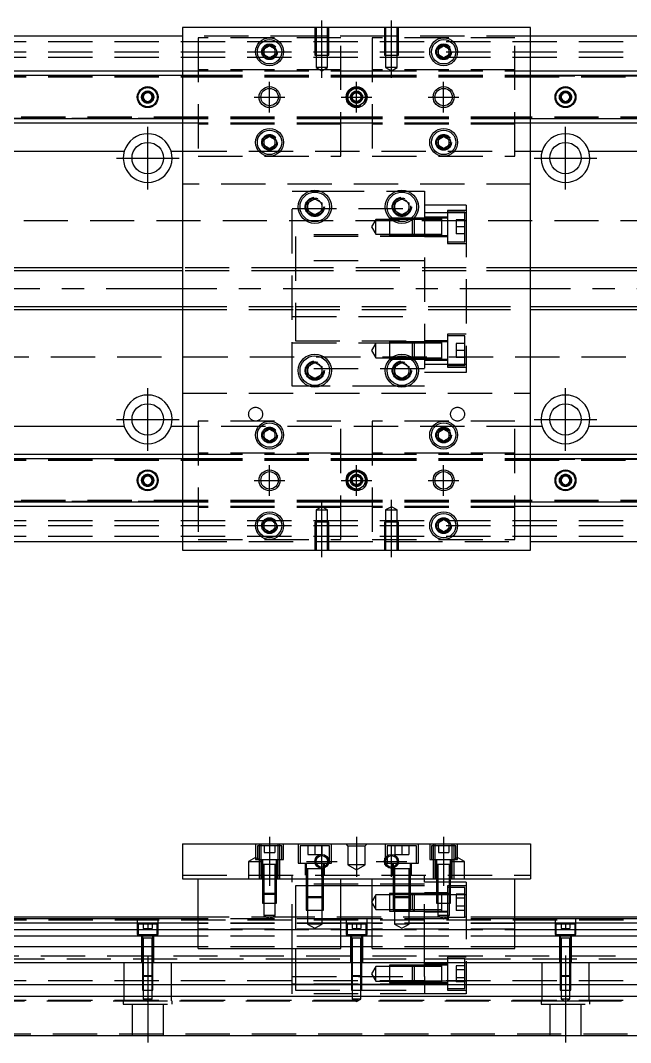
# Model space of a CAD drawing. Header units: millimetres. Extents: x -12 to 689, y -256 to 77.
# Drawn here: x 163.5 to 338.7, y -216.3 to 77 of the extents above; entities that cross this region are included whole.
import ezdxf

# ---------------------------------------------------------------- set-up
doc = ezdxf.new("R2010")
doc.units = ezdxf.units.MM
doc.linetypes.add('CENTER', pattern=[50.8, 31.75, -6.35, 6.35, -6.35])
doc.linetypes.add('DASHED', pattern=[19.05, 12.7, -6.35])
doc.layers.add('CENTER', color=1, linetype='CENTER')

msp = doc.modelspace()

# ---------------------------------------------------------------- linework, layer by layer
at = {"color": 7, "linetype": 'Continuous', "lineweight": -3}
for p, q in [((310, 75), (210, 75)), ((210, 75), (210, -75)), ((310, -75), (310, 75)), ((210, 72.5), (0, 72.5)), ((520, 72.5), (310, 72.5)), ((233.5, 68.87), (235, 69.73)), ((233.5, 67.13), (233.5, 68.87)), ((235, 69.73), (236.5, 68.87)), ((236.5, 68.87), (236.5, 67.13)), ((283.5, 68.87), (285, 69.73)), ((283.5, 67.13), (283.5, 68.87)), ((285, 69.73), (286.5, 68.87)), ((286.5, 68.87), (286.5, 67.13)), ((235, 66.27), (233.5, 67.13)), ((236.5, 67.13), (235, 66.27)), ((285, 66.27), (283.5, 67.13)), ((286.5, 67.13), (285, 66.27)), ((0, 62.5), (210, 62.5)), ((310, 62.5), (520, 62.5)), ((0, 61.25), (210, 61.25)), ((310, 61.25), (520, 61.25)), ((198.75, 55.72), (200, 56.44)), ((200, 56.44), (201.25, 55.72)), ((318.75, 55.72), (320, 56.44)), ((320, 56.44), (321.25, 55.72)), ((198.75, 54.28), (198.75, 55.72)), ((200, 53.56), (198.75, 54.28)), ((201.25, 54.28), (200, 53.56)), ((201.25, 55.72), (201.25, 54.28)), ((318.75, 54.28), (318.75, 55.72)), ((320, 53.56), (318.75, 54.28)), ((321.25, 54.28), (320, 53.56)), ((321.25, 55.72), (321.25, 54.28)), ((210, 48.75), (0, 48.75)), ((210, 47.5), (0, 47.5)), ((520, 48.75), (310, 48.75)), ((520, 47.5), (310, 47.5)), ((233.5, 42.87), (235, 43.73)), ((233.5, 41.13), (233.5, 42.87)), ((235, 40.27), (233.5, 41.13)), ((235, 43.73), (236.5, 42.87)), ((236.5, 41.13), (235, 40.27)), ((236.5, 42.87), (236.5, 41.13)), ((283.5, 42.87), (285, 43.73)), ((283.5, 41.13), (283.5, 42.87)), ((285, 40.27), (283.5, 41.13)), ((285, 43.73), (286.5, 42.87)), ((286.5, 41.13), (285, 40.27)), ((286.5, 42.87), (286.5, 41.13)), ((86.71, 39.5), (193.29, 39.5)), ((206.71, 39.5), (210, 39.5)), ((310, 39.5), (313.29, 39.5)), ((326.71, 39.5), (433.29, 39.5)), ((246, 24.65), (248, 25.81)), ((246, 22.35), (246, 24.65)), ((248, 25.81), (250, 24.65)), ((250, 24.65), (250, 22.35)), ((271, 24.65), (273, 25.81)), ((271, 22.35), (271, 24.65)), ((273, 25.81), (275, 24.65)), ((275, 24.65), (275, 22.35)), ((248, 21.19), (246, 22.35)), ((250, 22.35), (248, 21.19)), ((273, 21.19), (271, 22.35)), ((275, 22.35), (273, 21.19)), ((284.5, 15.25), (284.5, 15.25)), ((210, 6), (60.5, 6)), ((470, 6), (310, 6)), ((60.5, -6), (210, -6)), ((310, -6), (470, -6)), ((284.5, -15.65), (284.5, -15.25)), ((284.5, -20.25), (284.5, -19.85)), ((246, -22.35), (248, -21.19)), ((246, -24.65), (246, -22.35)), ((248, -21.19), (250, -22.35)), ((250, -22.35), (250, -24.65)), ((271, -22.35), (273, -21.19)), ((271, -24.65), (271, -22.35)), ((273, -21.19), (275, -22.35)), ((275, -22.35), (275, -24.65)), ((248, -25.81), (246, -24.65)), ((250, -24.65), (248, -25.81)), ((273, -25.81), (271, -24.65)), ((275, -24.65), (273, -25.81)), ((193.29, -39.5), (86.71, -39.5)), ((210, -39.5), (206.71, -39.5)), ((233.5, -41.13), (235, -40.27)), ((235, -40.27), (236.5, -41.13)), ((283.5, -41.13), (285, -40.27)), ((285, -40.27), (286.5, -41.13)), ((313.29, -39.5), (310, -39.5)), ((433.29, -39.5), (326.71, -39.5)), ((233.5, -42.87), (233.5, -41.13)), ((235, -43.73), (233.5, -42.87)), ((236.5, -42.87), (235, -43.73)), ((236.5, -41.13), (236.5, -42.87)), ((283.5, -42.87), (283.5, -41.13)), ((285, -43.73), (283.5, -42.87)), ((286.5, -42.87), (285, -43.73)), ((286.5, -41.13), (286.5, -42.87)), ((0, -47.5), (210, -47.5)), ((0, -48.75), (210, -48.75)), ((310, -47.5), (520, -47.5)), ((310, -48.75), (520, -48.75)), ((198.75, -54.28), (200, -53.56)), ((198.75, -55.72), (198.75, -54.28)), ((200, -56.44), (198.75, -55.72)), ((200, -53.56), (201.25, -54.28)), ((201.25, -55.72), (200, -56.44)), ((201.25, -54.28), (201.25, -55.72)), ((318.75, -54.28), (320, -53.56)), ((318.75, -55.72), (318.75, -54.28)), ((320, -56.44), (318.75, -55.72)), ((320, -53.56), (321.25, -54.28)), ((321.25, -55.72), (320, -56.44)), ((321.25, -54.28), (321.25, -55.72)), ((210, -61.25), (0, -61.25)), ((520, -61.25), (310, -61.25)), ((210, -62.5), (0, -62.5)), ((520, -62.5), (310, -62.5)), ((233.5, -67.13), (235, -66.27)), ((233.5, -68.87), (233.5, -67.13)), ((235, -66.27), (236.5, -67.13)), ((236.5, -67.13), (236.5, -68.87)), ((283.5, -67.13), (285, -66.27)), ((283.5, -68.87), (283.5, -67.13)), ((285, -66.27), (286.5, -67.13)), ((286.5, -67.13), (286.5, -68.87)), ((235, -69.73), (233.5, -68.87)), ((236.5, -68.87), (235, -69.73)), ((285, -69.73), (283.5, -68.87)), ((286.5, -68.87), (285, -69.73)), ((0, -72.5), (210, -72.5)), ((310, -72.5), (520, -72.5)), ((210, -75), (310, -75)), ((210, -159.35), (210, -169.35)), ((210, -159.35), (310, -159.35)), ((310, -159.35), (310, -169.35)), ((210, -169.35), (310, -169.35)), ((214.5, -189.35), (214.5, -169.35)), ((255.5, -189.35), (255.5, -169.35)), ((264.5, -189.35), (264.5, -169.35)), ((305.5, -189.35), (305.5, -169.35)), ((214.5, -180.85), (0, -180.85)), ((214.5, -180.35), (60.5, -180.35)), ((264.5, -180.85), (255.5, -180.85)), ((470, -180.35), (305.5, -180.35)), ((520, -180.85), (305.5, -180.85)), ((214.5, -182.1), (0, -182.1)), ((0, -183.88), (214.5, -183.88)), ((264.5, -182.1), (255.5, -182.1)), ((255.5, -183.88), (264.5, -183.88)), ((520, -182.1), (305.5, -182.1)), ((305.5, -183.88), (520, -183.88)), ((214.5, -185.77), (0, -185.77)), ((264.5, -185.77), (255.5, -185.77)), ((520, -185.77), (305.5, -185.77)), ((214.5, -188.83), (0, -188.83)), ((214.5, -189.35), (255.5, -189.35)), ((264.5, -188.83), (255.5, -188.83)), ((264.5, -189.35), (305.5, -189.35)), ((520, -188.83), (305.5, -188.83)), ((0, -193.35), (520, -193.35)), ((0, -199.65), (520, -199.65)), ((0, -203.05), (520, -203.05)), ((0, -214.35), (520, -214.35))]:
    msp.add_line(p, q, dxfattribs=at)
at = {"color": 3, "linetype": 'DASHED', "lineweight": -3}
for p, q in [((248, 75), (248, 67)), ((248.35, 75), (248.35, 67)), ((251.65, 67), (251.65, 75)), ((252, 67), (252, 75)), ((268, 75), (268, 67)), ((268.35, 75), (268.35, 67)), ((271.65, 67), (271.65, 75)), ((272, 67), (272, 75)), ((0, 71), (520, 71)), ((248, 72.5), (210, 72.5)), ((255.5, 72), (214.5, 72)), ((214.5, 72), (214.5, 38)), ((252, 72.5), (248, 72.5)), ((268, 72.5), (252, 72.5)), ((255.5, 38), (255.5, 72)), ((305.5, 72), (264.5, 72)), ((264.5, 72), (264.5, 38)), ((272, 72.5), (268, 72.5)), ((310, 72.5), (272, 72.5)), ((305.5, 38), (305.5, 72)), ((0, 68), (520, 68)), ((233, 68), (233.02, 68.3)), ((286.97, 68.33), (287, 68)), ((0, 66.5), (520, 66.5)), ((248, 67), (252, 67)), ((248.35, 67), (248.35, 63.5)), ((251.65, 63.5), (251.65, 67)), ((268, 67), (272, 67)), ((268.35, 67), (268.35, 63.5)), ((271.65, 63.5), (271.65, 67)), ((210, 62.5), (214.5, 62.5)), ((255.5, 62.8), (214.5, 62.8)), ((214.5, 62.5), (255.5, 62.5)), ((251.65, 63.5), (248.35, 63.5)), ((248.35, 63.5), (250, 62.55)), ((250, 62.55), (251.65, 63.5)), ((255.5, 62.5), (264.5, 62.5)), ((305.5, 62.8), (264.5, 62.8)), ((264.5, 62.5), (305.5, 62.5)), ((271.65, 63.5), (268.35, 63.5)), ((268.35, 63.5), (270, 62.55)), ((270, 62.55), (271.65, 63.5)), ((305.5, 62.5), (310, 62.5)), ((0, 61.11), (210, 61.11)), ((0, 61.1), (214.5, 61.1)), ((0, 60.8), (214.5, 60.8)), ((210, 61.25), (214.5, 61.25)), ((210, 61.11), (214.5, 61.11)), ((214.5, 61.25), (255.5, 61.25)), ((214.5, 61.11), (255.5, 61.11)), ((214.5, 61.1), (255.5, 61.1)), ((214.5, 60.8), (255.5, 60.8)), ((255.5, 61.25), (264.5, 61.25)), ((255.5, 61.11), (264.5, 61.11)), ((255.5, 61.1), (264.5, 61.1)), ((255.5, 60.8), (264.5, 60.8)), ((264.5, 61.25), (305.5, 61.25)), ((264.5, 61.11), (305.5, 61.11)), ((264.5, 61.1), (305.5, 61.1)), ((264.5, 60.8), (305.5, 60.8)), ((305.5, 61.25), (310, 61.25)), ((305.5, 61.11), (310, 61.11)), ((305.5, 61.1), (520, 61.1)), ((305.5, 60.8), (520, 60.8)), ((310, 61.11), (520, 61.11)), ((258.75, 55.72), (260, 56.44)), ((260, 56.44), (261.25, 55.72)), ((198.5, 55), (198.52, 55.25)), ((258.75, 54.28), (258.75, 55.72)), ((260, 53.56), (258.75, 54.28)), ((261.25, 54.28), (260, 53.56)), ((261.25, 55.72), (261.25, 54.28)), ((261.48, 55.26), (261.5, 55)), ((321.48, 55.26), (321.5, 55)), ((214.5, 49.2), (0, 49.2)), ((214.5, 48.9), (0, 48.9)), ((210, 48.89), (0, 48.89)), ((214.5, 48.89), (210, 48.89)), ((214.5, 48.75), (210, 48.75)), ((214.5, 47.5), (210, 47.5)), ((255.5, 49.2), (214.5, 49.2)), ((255.5, 48.9), (214.5, 48.9)), ((255.5, 48.89), (214.5, 48.89)), ((255.5, 48.75), (214.5, 48.75)), ((255.5, 47.5), (214.5, 47.5)), ((255.5, 47.2), (214.5, 47.2)), ((264.5, 49.2), (255.5, 49.2)), ((264.5, 48.9), (255.5, 48.9)), ((264.5, 48.89), (255.5, 48.89)), ((264.5, 48.75), (255.5, 48.75)), ((264.5, 47.5), (255.5, 47.5)), ((305.5, 49.2), (264.5, 49.2)), ((305.5, 48.9), (264.5, 48.9)), ((305.5, 48.89), (264.5, 48.89)), ((305.5, 48.75), (264.5, 48.75)), ((305.5, 47.5), (264.5, 47.5)), ((305.5, 47.2), (264.5, 47.2)), ((520, 49.2), (305.5, 49.2)), ((520, 48.9), (305.5, 48.9)), ((310, 48.89), (305.5, 48.89)), ((310, 48.75), (305.5, 48.75)), ((310, 47.5), (305.5, 47.5)), ((520, 48.89), (310, 48.89)), ((236.97, 42.33), (237, 42)), ((283, 42), (283.03, 42.35)), ((210, 39.5), (310, 39.5)), ((214.5, 38), (255.5, 38)), ((264.5, 38), (305.5, 38)), ((310, 30), (210, 30)), ((241.5, -28), (241.5, 28)), ((241.5, 28), (246.48, 28)), ((246.48, 28), (249.52, 28)), ((249.52, 28), (271.48, 28)), ((271.48, 28), (274.52, 28)), ((274.52, 28), (279.5, 28)), ((279.5, 28), (279.5, -28)), ((245.5, 23.5), (245.52, 23.8)), ((275.48, 23.79), (275.5, 23.5)), ((291.5, 24), (279.5, 24)), ((291.5, 24), (291.5, 21.75)), ((241.5, 23), (279.5, 23)), ((291.5, 21.75), (279.5, 21.75)), ((286.1, 22.5), (286.1, 13)), ((291.5, 22.5), (286.1, 22.5)), ((291.1, 22), (286.1, 22)), ((291.1, 13.5), (291.1, 22)), ((291.5, 21.75), (291.5, -21.75)), ((520, 19.5), (76.97, 19.5)), ((265.5, 19.85), (264.29, 17.75)), ((264.29, 17.75), (265.5, 15.65)), ((265.5, 15.65), (265.5, 19.85)), ((269.5, 19.85), (265.5, 19.85)), ((269.5, 20.25), (269.5, 15.25)), ((269.53, 20.25), (269.5, 20.25)), ((276.1, 19.85), (269.5, 19.85)), ((270.26, 20.25), (269.53, 20.25)), ((275.74, 20.25), (270.26, 20.25)), ((276.47, 20.25), (275.74, 20.25)), ((276.5, 20.25), (276.1, 19.85)), ((276.1, 15.65), (276.1, 19.85)), ((279.5, 19.85), (276.1, 19.85)), ((276.5, 20.25), (276.47, 20.25)), ((276.5, 20.25), (276.5, 15.25)), ((279.5, 20.25), (276.5, 20.25)), ((279.5, 20.25), (276.5, 20.25)), ((286.1, 20.5), (279.5, 20.5)), ((284.5, 20.25), (279.5, 20.25)), ((284.5, 19.85), (279.5, 19.85)), ((284.5, 20.25), (284.49, 20.25)), ((284.5, 20), (284.5, 20.25)), ((286.1, 20.25), (284.5, 20.25)), ((284.5, 20.25), (284.5, 20.25)), ((284.5, 15.51), (284.5, 20)), ((288.6, 19.75), (288.6, 17.75)), ((291.1, 19.75), (288.6, 19.75)), ((291.1, 17.75), (288.6, 17.75)), ((288.6, 17.75), (288.6, 15.75)), ((279.5, 15.5), (241.5, 15.5)), ((242.5, 15), (242.5, -15)), ((279.5, 15), (242.5, 15)), ((265.5, 15.65), (269.5, 15.65)), ((269.5, 15.65), (276.1, 15.65)), ((269.5, 15.25), (276.5, 15.25)), ((276.1, 15.65), (279.5, 15.65)), ((276.1, 15.65), (276.5, 15.25)), ((276.5, 15.25), (279.5, 15.25)), ((276.5, 15.25), (279.5, 15.25)), ((279.5, 15.65), (284.5, 15.65)), ((279.5, 15.25), (284.5, 15.25)), ((279.5, 15), (286.1, 15)), ((284.49, 15.25), (284.5, 15.25)), ((284.5, 15.25), (284.5, 15.51)), ((284.5, 15.25), (286.1, 15.25)), ((284.5, 15.25), (284.5, 15.25)), ((291.1, 15.75), (288.6, 15.75)), ((286.1, 13.5), (291.1, 13.5)), ((286.1, 13), (291.5, 13)), ((242.5, 6), (210, 6)), ((279.5, 8), (241.5, 8)), ((291.5, 6), (242.5, 6)), ((310, 6), (291.5, 6)), ((242.5, 5.12), (210, 5.12)), ((291.5, 5.12), (242.5, 5.12)), ((310, 5.12), (291.5, 5.12)), ((210, -5.12), (242.5, -5.12)), ((242.5, -5.12), (291.5, -5.12)), ((291.5, -5.12), (310, -5.12)), ((210, -6), (242.5, -6)), ((241.5, -8), (279.5, -8)), ((242.5, -6), (291.5, -6)), ((291.5, -6), (310, -6)), ((286.1, -13), (286.1, -22.5)), ((291.5, -13), (286.1, -13)), ((291.1, -13.5), (286.1, -13.5)), ((291.1, -22), (291.1, -13.5)), ((241.5, -15.5), (279.5, -15.5)), ((242.5, -15), (279.5, -15)), ((265.5, -15.65), (264.29, -17.75)), ((265.5, -19.85), (265.5, -15.65)), ((269.5, -15.65), (265.5, -15.65)), ((269.5, -15.25), (269.5, -20.25)), ((276.5, -15.25), (269.5, -15.25)), ((276.1, -15.65), (269.5, -15.65)), ((276.5, -15.25), (276.1, -15.65)), ((276.1, -19.85), (276.1, -15.65)), ((279.5, -15.65), (276.1, -15.65)), ((276.5, -15.25), (276.5, -20.25)), ((279.5, -15.25), (276.5, -15.25)), ((279.5, -15.25), (276.5, -15.25)), ((286.1, -15), (279.5, -15)), ((284.5, -15.25), (279.5, -15.25)), ((284.5, -15.65), (279.5, -15.65)), ((284.5, -15.25), (284.49, -15.25)), ((284.5, -15.51), (284.5, -15.25)), ((284.5, -15.25), (284.5, -15.25)), ((286.1, -15.25), (284.5, -15.25)), ((284.5, -20), (284.5, -15.51)), ((288.6, -15.75), (288.6, -17.75)), ((291.1, -15.75), (288.6, -15.75)), ((76.97, -19.5), (520, -19.5)), ((264.29, -17.75), (265.5, -19.85)), ((265.5, -19.85), (269.5, -19.85)), ((269.5, -19.85), (276.1, -19.85)), ((269.5, -20.25), (269.53, -20.25)), ((269.53, -20.25), (270.26, -20.25)), ((270.26, -20.25), (275.74, -20.25)), ((275.74, -20.25), (276.47, -20.25)), ((276.1, -19.85), (279.5, -19.85)), ((276.1, -19.85), (276.5, -20.25)), ((276.47, -20.25), (276.5, -20.25)), ((276.5, -20.25), (279.5, -20.25)), ((276.5, -20.25), (279.5, -20.25)), ((279.5, -19.85), (284.5, -19.85)), ((279.5, -20.25), (284.5, -20.25)), ((279.5, -20.5), (286.1, -20.5)), ((284.49, -20.25), (284.5, -20.25)), ((284.5, -20.25), (284.5, -20)), ((284.5, -20.25), (284.5, -20.25)), ((284.5, -20.25), (286.1, -20.25)), ((288.6, -17.75), (288.6, -19.75)), ((291.1, -17.75), (288.6, -17.75)), ((291.1, -19.75), (288.6, -19.75)), ((279.5, -23), (241.5, -23)), ((245.5, -23.5), (245.52, -23.2)), ((275.48, -23.21), (275.5, -23.5)), ((291.5, -21.75), (279.5, -21.75)), ((286.1, -22), (291.1, -22)), ((286.1, -22.5), (291.5, -22.5)), ((291.5, -21.75), (291.5, -24)), ((291.5, -24), (279.5, -24)), ((246.48, -28), (241.5, -28)), ((249.52, -28), (246.48, -28)), ((271.48, -28), (249.52, -28)), ((274.52, -28), (271.48, -28)), ((279.5, -28), (274.52, -28)), ((210, -30), (310, -30)), ((214.5, -38), (214.5, -72)), ((255.5, -38), (214.5, -38)), ((255.5, -72), (255.5, -38)), ((305.5, -38), (264.5, -38)), ((264.5, -38), (264.5, -72)), ((305.5, -72), (305.5, -38)), ((310, -39.5), (210, -39.5)), ((236.97, -41.67), (237, -42)), ((286.97, -41.67), (287, -42)), ((0, -48.89), (210, -48.89)), ((0, -48.9), (214.5, -48.9)), ((0, -49.2), (214.5, -49.2)), ((210, -47.5), (214.5, -47.5)), ((210, -48.75), (214.5, -48.75)), ((210, -48.89), (214.5, -48.89)), ((255.5, -47.2), (214.5, -47.2)), ((214.5, -47.5), (255.5, -47.5)), ((214.5, -48.75), (255.5, -48.75)), ((214.5, -48.89), (255.5, -48.89)), ((214.5, -48.9), (255.5, -48.9)), ((214.5, -49.2), (255.5, -49.2)), ((255.5, -47.5), (264.5, -47.5)), ((255.5, -48.75), (264.5, -48.75)), ((255.5, -48.89), (264.5, -48.89)), ((255.5, -48.9), (264.5, -48.9)), ((255.5, -49.2), (264.5, -49.2)), ((305.5, -47.2), (264.5, -47.2)), ((264.5, -47.5), (305.5, -47.5)), ((264.5, -48.75), (305.5, -48.75)), ((264.5, -48.89), (305.5, -48.89)), ((264.5, -48.9), (305.5, -48.9)), ((264.5, -49.2), (305.5, -49.2)), ((305.5, -47.5), (310, -47.5)), ((305.5, -48.75), (310, -48.75)), ((305.5, -48.89), (310, -48.89)), ((305.5, -48.9), (520, -48.9)), ((305.5, -49.2), (520, -49.2)), ((310, -48.89), (520, -48.89)), ((198.5, -55), (198.52, -54.75)), ((258.5, -55), (258.52, -54.75)), ((258.75, -54.28), (260, -53.56)), ((258.75, -55.72), (258.75, -54.28)), ((260, -56.44), (258.75, -55.72)), ((260, -53.56), (261.25, -54.28)), ((261.25, -55.72), (260, -56.44)), ((261.25, -54.28), (261.25, -55.72)), ((321.48, -54.74), (321.5, -55)), ((214.5, -60.8), (0, -60.8)), ((214.5, -61.1), (0, -61.1)), ((210, -61.11), (0, -61.11)), ((214.5, -61.11), (210, -61.11)), ((214.5, -61.25), (210, -61.25)), ((255.5, -60.8), (214.5, -60.8)), ((255.5, -61.1), (214.5, -61.1)), ((255.5, -61.11), (214.5, -61.11)), ((255.5, -61.25), (214.5, -61.25)), ((264.5, -60.8), (255.5, -60.8)), ((264.5, -61.1), (255.5, -61.1)), ((264.5, -61.11), (255.5, -61.11)), ((264.5, -61.25), (255.5, -61.25)), ((305.5, -60.8), (264.5, -60.8)), ((305.5, -61.1), (264.5, -61.1)), ((305.5, -61.11), (264.5, -61.11)), ((305.5, -61.25), (264.5, -61.25)), ((520, -60.8), (305.5, -60.8)), ((520, -61.1), (305.5, -61.1)), ((310, -61.11), (305.5, -61.11)), ((310, -61.25), (305.5, -61.25)), ((520, -61.11), (310, -61.11)), ((214.5, -62.5), (210, -62.5)), ((255.5, -62.5), (214.5, -62.5)), ((255.5, -62.8), (214.5, -62.8)), ((250, -62.55), (248.35, -63.5)), ((248.35, -63.5), (250, -63.5)), ((248.35, -63.5), (248.35, -67)), ((251.65, -63.5), (250, -62.55)), ((250, -63.5), (251.65, -63.5)), ((251.65, -67), (251.65, -63.5)), ((264.5, -62.5), (255.5, -62.5)), ((305.5, -62.5), (264.5, -62.5)), ((305.5, -62.8), (264.5, -62.8)), ((270, -62.55), (268.35, -63.5)), ((268.35, -63.5), (270, -63.5)), ((268.35, -63.5), (268.35, -67)), ((271.65, -63.5), (270, -62.55)), ((270, -63.5), (271.65, -63.5)), ((271.65, -67), (271.65, -63.5)), ((310, -62.5), (305.5, -62.5)), ((0, -66.5), (520, -66.5)), ((252, -67), (248, -67)), ((248, -67), (248, -75)), ((248.35, -67), (248.35, -75)), ((251.65, -75), (251.65, -67)), ((252, -75), (252, -67)), ((272, -67), (268, -67)), ((268, -67), (268, -75)), ((268.35, -67), (268.35, -75)), ((271.65, -75), (271.65, -67)), ((272, -75), (272, -67)), ((0, -68), (520, -68)), ((236.97, -67.67), (237, -68)), ((283, -68), (283.02, -67.7)), ((0, -71), (520, -71)), ((210, -72.5), (248, -72.5)), ((214.5, -72), (255.5, -72)), ((248, -72.5), (252, -72.5)), ((252, -72.5), (268, -72.5)), ((264.5, -72), (305.5, -72)), ((268, -72.5), (272, -72.5)), ((272, -72.5), (310, -72.5)), ((231, -159.35), (231, -163.85)), ((238.5, -159.85), (231.5, -159.85)), ((231.5, -159.85), (231.5, -163.85)), ((232, -159.35), (232, -159.85)), ((232, -159.85), (232, -163.85)), ((232.5, -159.35), (232.5, -169.35)), ((233.5, -159.85), (233.5, -161.85)), ((235, -159.85), (235, -161.85)), ((236.5, -159.85), (236.5, -161.85)), ((237.5, -169.35), (237.5, -159.35)), ((238, -159.85), (238, -159.35)), ((238, -163.85), (238, -159.85)), ((238.5, -163.85), (238.5, -159.85)), ((239, -163.85), (239, -159.35)), ((243.25, -159.35), (243.25, -164.85)), ((252.25, -159.85), (243.75, -159.85)), ((243.75, -159.85), (243.75, -164.85)), ((246, -159.85), (246, -162.35)), ((248, -159.85), (248, -162.35)), ((250, -159.85), (250, -162.35)), ((252.25, -164.85), (252.25, -159.85)), ((252.75, -164.85), (252.75, -159.35)), ((257.5, -159.85), (257, -159.35)), ((257.5, -159.85), (257.5, -165.35)), ((257.5, -159.85), (262.5, -159.85)), ((262.5, -159.85), (263, -159.35)), ((262.5, -165.35), (262.5, -159.85)), ((268.25, -159.35), (268.25, -164.85)), ((277.25, -159.85), (268.75, -159.85)), ((268.75, -159.85), (268.75, -162.79)), ((271, -159.85), (271, -162.35)), ((273, -159.85), (273, -162.35)), ((275, -159.85), (275, -162.35)), ((277.25, -164.85), (277.25, -159.85)), ((277.75, -164.85), (277.75, -159.35)), ((281, -159.35), (281, -163.85)), ((288.5, -159.85), (281.5, -159.85)), ((281.5, -159.85), (281.5, -163.85)), ((282, -159.35), (282, -159.85)), ((282, -159.85), (282, -163.85)), ((282.5, -159.35), (282.5, -169.35)), ((283.5, -159.85), (283.5, -161.85)), ((285, -159.85), (285, -161.85)), ((286.5, -159.85), (286.5, -161.85)), ((287.5, -169.35), (287.5, -159.35)), ((288, -159.85), (288, -159.35)), ((288, -163.85), (288, -159.85)), ((288.5, -163.85), (288.5, -159.85)), ((289, -163.85), (289, -159.35)), ((231, -163.2), (229, -164.35)), ((233, -164.35), (231, -163.2)), ((231, -163.85), (239, -163.85)), ((232, -163.85), (232, -169.35)), ((232.75, -163.85), (232.75, -169.35)), ((233, -163.85), (233, -165.25)), ((233.5, -161.85), (235, -161.85)), ((235, -161.85), (236.5, -161.85)), ((237, -165.25), (237, -163.85)), ((237.25, -169.35), (237.25, -163.85)), ((238, -169.35), (238, -163.85)), ((246, -162.35), (248, -162.35)), ((248, -162.35), (250, -162.35)), ((268.75, -162.79), (268.75, -163.27)), ((268.75, -163.27), (268.75, -164.85)), ((271, -162.35), (273, -162.35)), ((273, -162.35), (275, -162.35)), ((281, -163.85), (289, -163.85)), ((282, -163.85), (282, -169.35)), ((282.75, -163.85), (282.75, -169.35)), ((283, -163.85), (283, -165.25)), ((283.5, -161.85), (285, -161.85)), ((285, -161.85), (286.5, -161.85)), ((289, -163.2), (287, -164.35)), ((287, -165.25), (287, -163.85)), ((287.25, -169.35), (287.25, -163.85)), ((288, -169.35), (288, -163.85)), ((291, -164.35), (289, -163.2)), ((229, -164.35), (233, -164.35)), ((229, -164.35), (229, -169.35)), ((233, -165.24), (233, -165.25)), ((233.22, -165.25), (233, -165.25)), ((233, -165.25), (233, -169.35)), ((233, -165.25), (233, -165.25)), ((236.78, -165.25), (233.22, -165.25)), ((233.35, -165.25), (233.35, -169.35)), ((236.65, -169.35), (236.65, -165.25)), ((237, -165.25), (236.78, -165.25)), ((237, -165.25), (237, -165.24)), ((237, -169.35), (237, -165.25)), ((237, -165.25), (237, -165.25)), ((243.25, -164.85), (252.75, -164.85)), ((245.25, -164.85), (245.25, -168.35)), ((245.5, -164.85), (245.5, -166.45)), ((245.5, -166.44), (245.5, -166.45)), ((245.5, -166.45), (245.76, -166.45)), ((245.76, -166.45), (245.5, -166.45)), ((245.5, -166.45), (245.5, -166.45)), ((245.5, -166.45), (245.5, -168.35)), ((250.01, -166.45), (245.76, -166.45)), ((245.9, -166.45), (245.9, -168.35)), ((250.24, -166.45), (250.01, -166.45)), ((250.1, -168.35), (250.1, -166.45)), ((250.24, -166.45), (250.5, -166.45)), ((250.5, -166.45), (250.24, -166.45)), ((250.5, -165.92), (250.5, -164.85)), ((250.5, -166.29), (250.5, -165.92)), ((250.5, -166.45), (250.5, -166.29)), ((250.5, -166.45), (250.5, -166.44)), ((250.5, -166.45), (250.5, -166.45)), ((250.5, -168.35), (250.5, -166.45)), ((250.75, -168.35), (250.75, -164.85)), ((262.5, -165.35), (257.5, -165.35)), ((257.5, -165.35), (260, -166.79)), ((260, -166.79), (262.5, -165.35)), ((268.25, -164.85), (277.75, -164.85)), ((270.25, -164.85), (270.25, -168.35)), ((270.5, -164.85), (270.5, -165.92)), ((270.5, -165.92), (270.5, -166.29)), ((270.5, -166.29), (270.5, -166.45)), ((270.5, -166.44), (270.5, -166.45)), ((270.76, -166.45), (270.5, -166.45)), ((270.5, -166.45), (270.5, -166.45)), ((270.5, -166.45), (270.5, -168.35)), ((275.24, -166.45), (270.76, -166.45)), ((270.9, -166.45), (270.9, -168.35)), ((275.1, -168.35), (275.1, -166.45)), ((275.5, -166.45), (275.24, -166.45)), ((275.5, -166.45), (275.5, -164.85)), ((275.5, -166.45), (275.5, -166.44)), ((275.5, -166.45), (275.5, -166.45)), ((275.5, -168.35), (275.5, -166.45)), ((275.75, -168.35), (275.75, -164.85)), ((283, -165.24), (283, -165.25)), ((283, -165.25), (283.22, -165.25)), ((287, -165.25), (283, -165.25)), ((283, -165.25), (283, -165.25)), ((283, -165.25), (283, -169.35)), ((283.35, -165.25), (283.35, -169.35)), ((286.65, -169.35), (286.65, -165.25)), ((287, -164.35), (291, -164.35)), ((287, -169.35), (287, -165.25)), ((291, -169.35), (291, -164.35)), ((210, -168.35), (310, -168.35)), ((233, -169.35), (233, -173.5)), ((233, -169.35), (233, -173.5)), ((233.35, -169.35), (233.35, -173.85)), ((236.65, -173.85), (236.65, -169.35)), ((237, -173.5), (237, -169.35)), ((237, -173.5), (237, -169.35)), ((241.5, -169.35), (241.5, -168.35)), ((241.5, -189.35), (241.5, -169.35)), ((245.5, -168.35), (245.5, -169.35)), ((245.5, -168.35), (245.5, -169.35)), ((245.5, -169.35), (245.5, -174.45)), ((245.5, -169.35), (245.5, -174.45)), ((245.9, -168.35), (245.9, -169.35)), ((245.9, -169.35), (245.9, -174.85)), ((250.1, -169.35), (250.1, -168.35)), ((250.1, -174.85), (250.1, -169.35)), ((250.5, -169.35), (250.5, -168.35)), ((250.5, -169.35), (250.5, -168.35)), ((250.5, -174.45), (250.5, -169.35)), ((250.5, -174.45), (250.5, -169.35)), ((270.5, -168.35), (270.5, -169.35)), ((270.5, -168.35), (270.5, -169.35)), ((270.5, -169.35), (270.5, -174.45)), ((270.5, -169.35), (270.5, -174.45)), ((270.9, -168.35), (270.9, -169.35)), ((270.9, -169.35), (270.9, -174.85)), ((275.1, -169.35), (275.1, -168.35)), ((275.1, -174.85), (275.1, -169.35)), ((275.5, -169.35), (275.5, -168.35)), ((275.5, -169.35), (275.5, -168.35)), ((275.5, -174.45), (275.5, -169.35)), ((275.5, -174.45), (275.5, -169.35)), ((279.5, -169.35), (279.5, -168.35)), ((279.5, -189.35), (279.5, -169.35)), ((283, -169.35), (283, -173.5)), ((283, -169.35), (283, -173.5)), ((283.35, -169.35), (283.35, -173.85)), ((286.65, -173.85), (286.65, -169.35)), ((287, -173.5), (287, -169.35)), ((287, -173.5), (287, -169.35)), ((279.5, -170.85), (241.5, -170.85)), ((242.5, -171.35), (242.5, -189.35)), ((245.5, -171.35), (242.5, -171.35)), ((245.9, -171.35), (245.5, -171.35)), ((250.1, -171.35), (245.9, -171.35)), ((250.5, -171.35), (250.1, -171.35)), ((255.5, -171.35), (250.5, -171.35)), ((264.5, -171.35), (255.5, -171.35)), ((270.5, -171.35), (264.5, -171.35)), ((270.9, -171.35), (270.5, -171.35)), ((275.1, -171.35), (270.9, -171.35)), ((275.5, -171.35), (275.1, -171.35)), ((279.5, -171.35), (275.5, -171.35)), ((283, -170.35), (279.5, -170.35)), ((283.35, -170.35), (283, -170.35)), ((286.65, -170.35), (283.35, -170.35)), ((286.1, -171.35), (286.1, -180.85)), ((291.5, -171.35), (286.1, -171.35)), ((286.65, -171.85), (286.1, -171.85)), ((287, -170.35), (286.65, -170.35)), ((287, -171.85), (286.65, -171.85)), ((291.5, -170.35), (287, -170.35)), ((291.1, -171.85), (287, -171.85)), ((291.1, -180.35), (291.1, -171.85)), ((291.5, -170.35), (291.5, -173.98)), ((233, -173.5), (237, -173.5)), ((233, -173.5), (233, -176.35)), ((233, -173.5), (233.35, -173.85)), ((236.65, -173.85), (233.35, -173.85)), ((233.35, -173.85), (233.35, -176.35)), ((236.65, -173.85), (237, -173.5)), ((236.65, -176.35), (236.65, -173.85)), ((237, -176.35), (237, -173.5)), ((245.5, -174.45), (250.5, -174.45)), ((245.5, -174.45), (245.5, -178.35)), ((245.5, -174.45), (245.9, -174.85)), ((250.1, -174.85), (245.9, -174.85)), ((245.9, -174.85), (245.9, -178.35)), ((250.1, -174.85), (250.5, -174.45)), ((250.1, -178.35), (250.1, -174.85)), ((250.5, -178.35), (250.5, -174.45)), ((265.5, -174), (264.29, -176.1)), ((265.5, -178.2), (265.5, -174)), ((269.5, -174), (265.5, -174)), ((269.5, -173.6), (269.5, -178.6)), ((270.5, -173.6), (269.5, -173.6)), ((276.1, -174), (269.5, -174)), ((270.9, -173.6), (270.5, -173.6)), ((270.5, -174.45), (275.5, -174.45)), ((270.5, -174.45), (270.5, -178.35)), ((270.5, -174.45), (270.9, -174.85)), ((275.1, -173.6), (270.9, -173.6)), ((275.1, -174.85), (270.9, -174.85)), ((270.9, -174.85), (270.9, -178.35)), ((275.5, -173.6), (275.1, -173.6)), ((275.1, -174.85), (275.5, -174.45)), ((275.1, -178.35), (275.1, -174.85)), ((276.5, -173.6), (275.5, -173.6)), ((275.5, -178.35), (275.5, -174.45)), ((276.5, -173.6), (276.1, -174)), ((276.1, -178.2), (276.1, -174)), ((279.5, -174), (276.1, -174)), ((276.5, -173.6), (276.5, -178.6)), ((279.5, -173.6), (276.5, -173.6)), ((279.5, -173.6), (276.5, -173.6)), ((286.1, -173.35), (279.5, -173.35)), ((283, -173.6), (279.5, -173.6)), ((283, -173.98), (279.5, -173.98)), ((283, -174), (279.5, -174)), ((283, -173.5), (287, -173.5)), ((283, -173.5), (283, -176.35)), ((283, -173.5), (283.35, -173.85)), ((283.1, -173.6), (283, -173.6)), ((287, -173.98), (283, -173.98)), ((284.5, -174), (283, -174)), ((283.35, -173.6), (283.1, -173.6)), ((284.5, -173.6), (283.35, -173.6)), ((286.65, -173.85), (283.35, -173.85)), ((283.35, -173.85), (283.35, -176.35)), ((286.1, -173.6), (284.49, -173.6)), ((284.5, -173.6), (284.5, -173.86)), ((284.5, -173.85), (284.5, -173.6)), ((284.5, -173.6), (284.5, -173.86)), ((284.5, -173.85), (284.5, -173.6)), ((284.5, -175.95), (284.5, -173.85)), ((284.5, -178.34), (284.5, -175.95)), ((286.65, -173.85), (287, -173.5)), ((286.65, -176.35), (286.65, -173.85)), ((287, -176.35), (287, -173.5)), ((291.5, -173.98), (287, -173.98)), ((288.6, -173.79), (288.6, -174.95)), ((291.1, -173.79), (288.6, -173.79)), ((291.1, -174.95), (288.6, -174.95)), ((288.6, -174.95), (288.6, -177.25)), ((291.5, -173.98), (291.5, -202.35)), ((233, -176.35), (237, -176.35)), ((233.35, -176.35), (233.35, -179.85)), ((236.65, -179.85), (236.65, -176.35)), ((245.5, -178.35), (250.5, -178.35)), ((245.9, -178.35), (245.9, -182.35)), ((250.1, -182.35), (250.1, -178.35)), ((264.29, -176.1), (265.5, -178.2)), ((265.5, -178.2), (269.5, -178.2)), ((269.5, -178.2), (276.1, -178.2)), ((269.5, -178.6), (276.5, -178.6)), ((270.5, -178.35), (275.5, -178.35)), ((270.9, -178.35), (270.9, -182.35)), ((275.1, -182.35), (275.1, -178.35)), ((276.1, -178.2), (279.5, -178.2)), ((276.1, -178.2), (276.5, -178.6)), ((276.1, -178.2), (279.5, -178.2)), ((276.5, -178.6), (279.5, -178.6)), ((276.5, -178.6), (279.5, -178.6)), ((279.5, -178.2), (284.5, -178.2)), ((279.5, -178.6), (284.5, -178.6)), ((279.5, -178.85), (286.1, -178.85)), ((283, -176.35), (287, -176.35)), ((283.35, -176.35), (283.35, -179.85)), ((284.49, -178.6), (286.1, -178.6)), ((284.5, -178.6), (284.5, -178.2)), ((284.5, -178.6), (284.5, -178.34)), ((286.65, -179.85), (286.65, -176.35)), ((291.1, -177.25), (288.6, -177.25)), ((288.6, -177.25), (288.6, -178.41)), ((291.1, -178.41), (288.6, -178.41)), ((470, -181.22), (55, -181.22)), ((197, -180.85), (197, -185.35)), ((203, -185.35), (203, -180.85)), ((242.5, -180.35), (214.5, -180.35)), ((255.5, -180.85), (214.5, -180.85)), ((236.65, -179.85), (233.35, -179.85)), ((233.35, -179.85), (235, -180.8)), ((235, -180.8), (236.65, -179.85)), ((286.1, -180.35), (242.5, -180.35)), ((257, -180.85), (257, -185.35)), ((263, -185.35), (263, -180.85)), ((305.5, -180.85), (264.5, -180.85)), ((286.65, -179.85), (283.35, -179.85)), ((283.35, -179.85), (285, -180.8)), ((285, -180.8), (286.65, -179.85)), ((286.1, -180.35), (291.1, -180.35)), ((291.5, -180.35), (291.1, -180.35)), ((305.5, -180.35), (291.5, -180.35)), ((317, -180.85), (317, -185.35)), ((323, -185.35), (323, -180.85)), ((202.75, -182.35), (197.25, -182.35)), ((197.25, -182.35), (197.25, -185.35)), ((198.75, -182.35), (198.75, -183.65)), ((198.75, -183.65), (200, -183.65)), ((200, -182.35), (200, -183.65)), ((200, -183.65), (201.25, -183.65)), ((201.25, -182.35), (201.25, -183.65)), ((202.75, -185.35), (202.75, -182.35)), ((255.5, -182.1), (214.5, -182.1)), ((255.5, -182.15), (214.5, -182.15)), ((255.5, -183.85), (214.5, -183.85)), ((214.5, -183.88), (255.5, -183.88)), ((250.1, -182.35), (245.9, -182.35)), ((245.9, -182.35), (248, -183.56)), ((248, -183.56), (250.1, -182.35)), ((262.75, -182.35), (257.25, -182.35)), ((257.25, -182.35), (257.25, -185.35)), ((258.75, -182.35), (258.75, -183.65)), ((258.75, -183.65), (260, -183.65)), ((260, -182.35), (260, -183.65)), ((260, -183.65), (261.25, -183.65)), ((261.25, -182.35), (261.25, -183.65)), ((262.75, -185.35), (262.75, -182.35)), ((305.5, -182.1), (264.5, -182.1)), ((305.5, -182.15), (264.5, -182.15)), ((305.5, -183.85), (264.5, -183.85)), ((264.5, -183.88), (305.5, -183.88)), ((275.1, -182.35), (270.9, -182.35)), ((270.9, -182.35), (273, -183.56)), ((273, -183.56), (275.1, -182.35)), ((322.75, -182.35), (317.25, -182.35)), ((317.25, -182.35), (317.25, -185.35)), ((318.75, -182.35), (318.75, -183.65)), ((318.75, -183.65), (320, -183.65)), ((320, -182.35), (320, -183.65)), ((320, -183.65), (321.25, -183.65)), ((321.25, -182.35), (321.25, -183.65)), ((322.75, -185.35), (322.75, -182.35)), ((197, -185.35), (203, -185.35)), ((198.25, -185.35), (198.25, -193.35)), ((198.5, -185.35), (198.5, -186.35)), ((198.5, -186.34), (198.5, -186.35)), ((198.62, -186.35), (198.5, -186.35)), ((198.5, -186.35), (198.5, -193.35)), ((198.5, -186.35), (198.5, -186.35)), ((201.25, -186.35), (198.62, -186.35)), ((198.75, -186.35), (198.75, -193.35)), ((201.25, -193.35), (201.25, -186.35)), ((201.5, -186.35), (201.5, -185.35)), ((201.5, -186.35), (201.5, -186.34)), ((201.5, -193.35), (201.5, -186.35)), ((201.5, -186.35), (201.5, -186.35)), ((201.75, -193.35), (201.75, -185.35)), ((255.5, -185.77), (214.5, -185.77)), ((257, -185.35), (263, -185.35)), ((258.25, -185.35), (258.25, -193.35)), ((258.5, -185.35), (258.5, -186.35)), ((258.5, -186.34), (258.5, -186.35)), ((258.62, -186.35), (258.5, -186.35)), ((258.5, -186.35), (258.5, -193.35)), ((258.5, -186.35), (258.5, -186.35)), ((261.25, -186.35), (258.62, -186.35)), ((258.75, -186.35), (258.75, -193.35)), ((261.25, -193.35), (261.25, -186.35)), ((261.5, -186.35), (261.5, -185.35)), ((261.5, -186.35), (261.5, -186.34)), ((261.5, -193.35), (261.5, -186.35)), ((261.5, -186.35), (261.5, -186.35)), ((261.75, -193.35), (261.75, -185.35)), ((305.5, -185.77), (264.5, -185.77)), ((317, -185.35), (323, -185.35)), ((318.25, -185.35), (318.25, -193.35)), ((318.5, -185.35), (318.5, -186.35)), ((318.5, -186.34), (318.5, -186.35)), ((318.62, -186.35), (318.5, -186.35)), ((318.5, -186.35), (318.5, -193.35)), ((318.5, -186.35), (318.5, -186.35)), ((321.25, -186.35), (318.62, -186.35)), ((318.75, -186.35), (318.75, -193.35)), ((321.25, -193.35), (321.25, -186.35)), ((321.5, -186.35), (321.5, -185.35)), ((321.5, -186.35), (321.5, -186.34)), ((321.5, -193.35), (321.5, -186.35)), ((321.5, -186.35), (321.5, -186.35)), ((321.75, -193.35), (321.75, -185.35)), ((255.5, -188.83), (214.5, -188.83)), ((255.5, -188.85), (214.5, -188.85)), ((241.5, -193.35), (241.5, -189.35)), ((242.5, -189.35), (242.5, -193.35)), ((305.5, -188.83), (264.5, -188.83)), ((305.5, -188.85), (264.5, -188.85)), ((279.5, -193.35), (279.5, -189.35)), ((55, -191.47), (470, -191.47)), ((81.5, -192.35), (241.5, -192.35)), ((193.29, -204.35), (193.29, -193.35)), ((198.5, -193.35), (198.5, -197.1)), ((198.5, -193.35), (198.5, -197.1)), ((198.75, -193.35), (198.75, -197.35)), ((201.25, -197.35), (201.25, -193.35)), ((201.5, -197.1), (201.5, -193.35)), ((201.5, -197.1), (201.5, -193.35)), ((206.71, -193.35), (206.71, -204.35)), ((241.5, -192.35), (242.5, -192.35)), ((241.5, -197.35), (241.5, -193.35)), ((242.5, -192.35), (279.5, -192.35)), ((242.5, -192.35), (279.5, -192.35)), ((242.5, -193.35), (242.5, -199.65)), ((258.5, -193.35), (258.5, -197.1)), ((258.5, -193.35), (258.5, -197.1)), ((258.75, -193.35), (258.75, -197.35)), ((261.25, -197.35), (261.25, -193.35)), ((261.5, -197.1), (261.5, -193.35)), ((261.5, -197.1), (261.5, -193.35)), ((279.5, -192.35), (286.1, -192.35)), ((279.5, -192.35), (286.1, -192.35)), ((279.5, -197.35), (279.5, -193.35)), ((286.1, -191.85), (286.1, -201.35)), ((291.5, -191.85), (286.1, -191.85)), ((288.5, -192.35), (286.1, -192.35)), ((288.75, -192.35), (288.5, -192.35)), ((291.1, -192.35), (288.75, -192.35)), ((291.1, -193.35), (291.1, -192.35)), ((291.1, -192.35), (291.25, -192.35)), ((291.1, -192.35), (291.25, -192.35)), ((291.1, -197.35), (291.1, -193.35)), ((291.25, -192.35), (291.5, -192.35)), ((291.25, -192.35), (291.5, -192.35)), ((291.5, -192.35), (470, -192.35)), ((313.29, -204.35), (313.29, -193.35)), ((318.5, -193.35), (318.5, -197.1)), ((318.5, -193.35), (318.5, -197.1)), ((318.75, -193.35), (318.75, -197.35)), ((321.25, -197.35), (321.25, -193.35)), ((321.5, -197.1), (321.5, -193.35)), ((321.5, -197.1), (321.5, -193.35)), ((326.71, -193.35), (326.71, -204.35)), ((265.5, -194.5), (264.29, -196.6)), ((265.5, -198.7), (265.5, -194.5)), ((269.5, -194.5), (265.5, -194.5)), ((269.5, -194.1), (269.5, -199.1)), ((276.5, -194.1), (269.5, -194.1)), ((276.1, -194.5), (269.5, -194.5)), ((276.5, -194.1), (276.1, -194.5)), ((276.1, -198.7), (276.1, -194.5)), ((279.5, -194.5), (276.1, -194.5)), ((276.5, -194.1), (276.5, -199.1)), ((279.5, -194.1), (276.5, -194.1)), ((279.5, -194.1), (276.5, -194.1)), ((286.1, -193.85), (279.5, -193.85)), ((284.5, -194.1), (279.5, -194.1)), ((284.5, -194.5), (279.5, -194.5)), ((284.5, -194.1), (284.49, -194.1)), ((284.5, -194.36), (284.5, -194.1)), ((286.1, -194.1), (284.5, -194.1)), ((284.5, -194.1), (284.5, -194.1)), ((284.5, -196.45), (284.5, -194.36)), ((284.5, -196.8), (284.5, -196.45)), ((288.6, -194.29), (288.6, -195.45)), ((291.1, -194.29), (288.6, -194.29)), ((288.6, -195.45), (288.6, -197.75)), ((291.1, -195.45), (288.6, -195.45)), ((0, -198.5), (520, -198.5)), ((198.5, -197.1), (201.5, -197.1)), ((198.5, -197.1), (198.5, -199.65)), ((198.5, -197.1), (198.75, -197.35)), ((201.25, -197.35), (198.75, -197.35)), ((198.75, -197.35), (198.75, -201.35)), ((201.25, -197.35), (201.5, -197.1)), ((201.25, -201.35), (201.25, -197.35)), ((201.5, -199.65), (201.5, -197.1)), ((241.5, -197.35), (279.5, -197.35)), ((241.5, -199.65), (241.5, -197.35)), ((258.5, -197.1), (261.5, -197.1)), ((258.5, -197.1), (258.5, -199.65)), ((258.5, -197.1), (258.75, -197.35)), ((261.25, -197.35), (258.75, -197.35)), ((258.75, -197.35), (258.75, -201.35)), ((261.25, -197.35), (261.5, -197.1)), ((261.25, -201.35), (261.25, -197.35)), ((261.5, -199.65), (261.5, -197.1)), ((264.29, -196.6), (265.5, -198.7)), ((265.5, -198.7), (269.5, -198.7)), ((269.5, -198.7), (276.1, -198.7)), ((269.5, -199.1), (276.5, -199.1)), ((276.1, -198.7), (279.5, -198.7)), ((276.1, -198.7), (276.5, -199.1)), ((276.5, -199.1), (279.5, -199.1)), ((276.5, -199.1), (279.5, -199.1)), ((279.5, -197.35), (279.5, -199.65)), ((279.5, -198.7), (284.5, -198.7)), ((288.5, -198.72), (279.5, -198.72)), ((279.5, -199.1), (284.5, -199.1)), ((279.5, -199.35), (286.1, -199.35)), ((284.49, -199.1), (284.5, -199.1)), ((284.5, -198.84), (284.5, -196.8)), ((284.5, -199.1), (284.5, -198.84)), ((284.5, -199.1), (286.1, -199.1)), ((284.5, -199.1), (284.5, -199.1)), ((291.5, -198.72), (288.5, -198.72)), ((288.6, -197.75), (288.6, -198.91)), ((291.1, -197.75), (288.6, -197.75)), ((291.1, -198.91), (288.6, -198.91)), ((291.1, -199.65), (291.1, -197.35)), ((318.5, -197.1), (321.5, -197.1)), ((318.5, -197.1), (318.5, -199.65)), ((318.5, -197.1), (318.75, -197.35)), ((321.25, -197.35), (318.75, -197.35)), ((318.75, -197.35), (318.75, -201.35)), ((321.25, -197.35), (321.5, -197.1)), ((321.25, -201.35), (321.25, -197.35)), ((321.5, -199.65), (321.5, -197.1)), ((198.5, -199.65), (198.5, -201.35)), ((198.5, -201.35), (201.5, -201.35)), ((198.75, -201.35), (198.75, -203.85)), ((201.25, -203.85), (201.25, -201.35)), ((201.5, -201.35), (201.5, -199.65)), ((241.5, -199.63), (279.5, -199.63)), ((242.5, -199.63), (241.5, -199.63)), ((241.5, -202.35), (241.5, -199.65)), ((279.5, -202.35), (241.5, -202.35)), ((279.5, -199.63), (242.5, -199.63)), ((242.5, -199.65), (242.5, -201.35)), ((242.5, -201.35), (279.5, -201.35)), ((258.5, -199.65), (258.5, -201.35)), ((258.5, -201.35), (261.5, -201.35)), ((258.75, -201.35), (258.75, -203.85)), ((261.25, -203.85), (261.25, -201.35)), ((261.5, -201.35), (261.5, -199.65)), ((279.5, -199.65), (279.5, -202.35)), ((291.5, -202.35), (279.5, -202.35)), ((286.1, -200.85), (288.5, -200.85)), ((286.1, -201.35), (288.5, -201.35)), ((288.5, -200.85), (291.1, -200.85)), ((288.5, -201.35), (291.5, -201.35)), ((291.1, -200.85), (291.1, -199.65)), ((318.5, -199.65), (318.5, -201.35)), ((318.5, -201.35), (321.5, -201.35)), ((318.75, -201.35), (318.75, -203.85)), ((321.25, -203.85), (321.25, -201.35)), ((321.5, -201.35), (321.5, -199.65)), ((0, -204.2), (520, -204.2)), ((56.71, -204.35), (463.29, -204.35)), ((193, -204.35), (207, -204.35)), ((193, -204.35), (193, -205.35)), ((201.25, -203.85), (198.75, -203.85)), ((198.75, -203.85), (200, -204.57)), ((200, -204.57), (201.25, -203.85)), ((207, -205.35), (207, -204.35)), ((261.25, -203.85), (258.75, -203.85)), ((258.75, -203.85), (260, -204.57)), ((260, -204.57), (261.25, -203.85)), ((313, -204.35), (327, -204.35)), ((313, -204.35), (313, -205.35)), ((321.25, -203.85), (318.75, -203.85)), ((318.75, -203.85), (320, -204.57)), ((320, -204.57), (321.25, -203.85)), ((327, -205.35), (327, -204.35)), ((193, -205.35), (207, -205.35)), ((195.5, -205.35), (195.5, -214.35)), ((204.5, -214.35), (204.5, -205.35)), ((313, -205.35), (327, -205.35)), ((315.5, -205.35), (315.5, -214.35)), ((324.5, -214.35), (324.5, -205.35)), ((77.5, -213.85), (520, -213.85))]:
    msp.add_line(p, q, dxfattribs=at)
at = {"color": 3, "linetype": 'Continuous', "lineweight": -2}
for p, q in [((210, 5.12), (60.5, 5.12)), ((470, 5.12), (310, 5.12)), ((60.5, -5.12), (210, -5.12)), ((310, -5.12), (470, -5.12))]:
    msp.add_line(p, q, dxfattribs=at)
at = {"color": 7, "linetype": 'Continuous', "lineweight": -3}
for centre, radius in [((235, 68), 4), ((235, 68), 3.5), ((285, 68), 4), ((285, 68), 3.5), ((200, 55), 3), ((200, 55), 2.75), ((235, 55), 2.5), ((260, 55), 3), ((260, 55), 2.5), ((285, 55), 2.5), ((320, 55), 3), ((320, 55), 2.75), ((235, 42), 4), ((235, 42), 3.5), ((285, 42), 4), ((285, 42), 3.5), ((200, 37.5), 4.5), ((320, 37.5), 4.5), ((248, 23.5), 4.75), ((248, 23.5), 4.25), ((273, 23.5), 4.75), ((273, 23.5), 4.25), ((248, -23.5), 4.75), ((248, -23.5), 4.25), ((273, -23.5), 4.75), ((273, -23.5), 4.25), ((200, -37.5), 4.5), ((320, -37.5), 4.5), ((235, -42), 4), ((285, -42), 4), ((235, -42), 3.5), ((285, -42), 3.5), ((200, -55), 3), ((200, -55), 2.75), ((235, -55), 2.5), ((260, -55), 3), ((260, -55), 2.5), ((285, -55), 2.5), ((320, -55), 3), ((320, -55), 2.75), ((235, -68), 4), ((235, -68), 3.5), ((285, -68), 4), ((285, -68), 3.5), ((250, -164.35), 1.65), ((270, -164.35), 1.65)]:
    msp.add_circle(centre, radius, dxfattribs=at)
at = {"color": 3, "linetype": 'DASHED', "lineweight": -3}
for centre, radius in [((235, 68), 2.25), ((235, 68), 2), ((285, 68), 2.25), ((285, 68), 2), ((200, 55), 1.75), ((200, 55), 1.5), ((260, 55), 1.75), ((260, 55), 1.5), ((260, 55), 1.25), ((320, 55), 1.75), ((320, 55), 1.5), ((235, 42), 2.25), ((285, 42), 2.25), ((235, 42), 2), ((285, 42), 2), ((248, 23.5), 2.75), ((248, 23.5), 2.5), ((273, 23.5), 2.75), ((273, 23.5), 2.5), ((248, -23.5), 2.75), ((248, -23.5), 2.5), ((273, -23.5), 2.75), ((273, -23.5), 2.5), ((231, -36), 2), ((289, -36), 2), ((235, -42), 2.25), ((235, -42), 2), ((285, -42), 2.25), ((285, -42), 2), ((200, -55), 1.75), ((200, -55), 1.5), ((260, -55), 1.75), ((260, -55), 1.5), ((260, -55), 1.25), ((320, -55), 1.75), ((320, -55), 1.5), ((235, -68), 2.25), ((235, -68), 2), ((285, -68), 2.25), ((285, -68), 2)]:
    msp.add_circle(centre, radius, dxfattribs=at)
at = {"color": 3, "linetype": 'Continuous', "lineweight": -2}
for centre, radius in [((235, 55), 3), ((285, 55), 3), ((235, -55), 3), ((285, -55), 3), ((250, -164.35), 2), ((270, -164.35), 2)]:
    msp.add_circle(centre, radius, dxfattribs=at)
at = {"color": 7, "linetype": 'Continuous', "lineweight": -3}
for centre, radius, start, end in [((235, 68), 1.65, 155.38, 180), ((235, 68), 1.65, 180, 204.62), ((235, 68), 1.65, 144.62, 155.38), ((235, 68), 1.65, 95.38, 144.62), ((235, 68), 1.65, 84.62, 95.38), ((235, 68), 1.65, 35.38, 84.62), ((235, 68), 1.65, 24.62, 35.38), ((235, 68), 1.65, 335.38, 24.62), ((285, 68), 1.65, 155.38, 180), ((285, 68), 1.65, 180, 204.62), ((285, 68), 1.65, 144.62, 155.38), ((285, 68), 1.65, 95.38, 144.62), ((285, 68), 1.65, 84.62, 95.38), ((285, 68), 1.65, 35.38, 84.62), ((285, 68), 1.65, 24.62, 35.38), ((285, 68), 1.65, 335.38, 24.62), ((235, 68), 1.65, 204.62, 215.38), ((235, 68), 1.65, 215.38, 264.62), ((235, 68), 1.65, 264.62, 275.38), ((235, 68), 1.65, 275.38, 324.62), ((235, 68), 1.65, 324.62, 335.38), ((285, 68), 1.65, 204.62, 215.38), ((285, 68), 1.65, 215.38, 264.62), ((285, 68), 1.65, 264.62, 275.38), ((285, 68), 1.65, 275.38, 324.62), ((285, 68), 1.65, 324.62, 335.38), ((200, 55), 1.25, 120, 180), ((200, 55), 1.25, 60, 120), ((200, 55), 1.25, 0, 60), ((320, 55), 1.25, 120, 180), ((320, 55), 1.25, 60, 120), ((320, 55), 1.25, 0, 60), ((200, 55), 1.25, 180, 240), ((200, 55), 1.25, 240, 300), ((200, 55), 1.25, 300, 0), ((320, 55), 1.25, 180, 240), ((320, 55), 1.25, 240, 300), ((320, 55), 1.25, 300, 0), ((200, 37.5), 7, 16.6016, 163.3984), ((320, 37.5), 7, 16.6016, 163.3984), ((235, 42), 1.65, 155.38, 180), ((235, 42), 1.65, 180, 204.62), ((235, 42), 1.65, 144.62, 155.38), ((235, 42), 1.65, 204.62, 215.38), ((235, 42), 1.65, 95.38, 144.62), ((235, 42), 1.65, 84.62, 95.38), ((235, 42), 1.65, 35.38, 84.62), ((235, 42), 1.65, 24.62, 35.38), ((235, 42), 1.65, 324.62, 335.38), ((235, 42), 1.65, 335.38, 24.62), ((285, 42), 1.65, 155.38, 180), ((285, 42), 1.65, 180, 204.62), ((285, 42), 1.65, 144.62, 155.38), ((285, 42), 1.65, 204.62, 215.38), ((285, 42), 1.65, 95.38, 144.62), ((285, 42), 1.65, 84.62, 95.38), ((285, 42), 1.65, 35.38, 84.62), ((285, 42), 1.65, 24.62, 35.38), ((285, 42), 1.65, 324.62, 335.38), ((285, 42), 1.65, 335.38, 24.62), ((200, 37.5), 7, 163.3984, 16.6016), ((235, 42), 1.65, 215.38, 264.62), ((235, 42), 1.65, 264.62, 275.38), ((235, 42), 1.65, 275.38, 324.62), ((285, 42), 1.65, 215.38, 264.62), ((285, 42), 1.65, 264.62, 275.38), ((285, 42), 1.65, 275.38, 324.62), ((320, 37.5), 7, 163.3984, 16.6016), ((248, 23.5), 2.1, 162.2472, 180), ((248, 23.5), 2.1, 180, 197.7528), ((248, 23.5), 2.1, 137.7528, 162.2472), ((248, 23.5), 2.1, 102.2472, 137.7528), ((248, 23.5), 2.1, 77.7528, 102.2472), ((248, 23.5), 2.1, 42.2472, 77.7528), ((248, 23.5), 2.1, 17.7528, 42.2472), ((248, 23.5), 2.1, 342.2472, 17.7528), ((273, 23.5), 2.1, 162.2472, 180), ((273, 23.5), 2.1, 180, 197.7528), ((273, 23.5), 2.1, 137.7528, 162.2472), ((273, 23.5), 2.1, 102.2472, 137.7528), ((273, 23.5), 2.1, 77.7528, 102.2472), ((273, 23.5), 2.1, 42.2472, 77.7528), ((273, 23.5), 2.1, 17.7528, 42.2472), ((273, 23.5), 2.1, 342.2472, 17.7528), ((248, 23.5), 2.1, 197.7528, 222.2472), ((248, 23.5), 2.1, 222.2472, 257.7528), ((248, 23.5), 2.1, 257.7528, 282.2472), ((248, 23.5), 2.1, 282.2472, 317.7528), ((248, 23.5), 2.1, 317.7528, 342.2472), ((273, 23.5), 2.1, 197.7528, 222.2472), ((273, 23.5), 2.1, 222.2472, 257.7528), ((273, 23.5), 2.1, 257.7528, 282.2472), ((273, 23.5), 2.1, 282.2472, 317.7528), ((273, 23.5), 2.1, 317.7528, 342.2472), ((248, -23.5), 2.1, 162.2472, 180), ((248, -23.5), 2.1, 137.7528, 162.2472), ((248, -23.5), 2.1, 102.2472, 137.7528), ((248, -23.5), 2.1, 77.7528, 102.2472), ((248, -23.5), 2.1, 42.2472, 77.7528), ((248, -23.5), 2.1, 17.7528, 42.2472), ((248, -23.5), 2.1, 342.2472, 17.7528), ((273, -23.5), 2.1, 162.2472, 180), ((273, -23.5), 2.1, 137.7528, 162.2472), ((273, -23.5), 2.1, 102.2472, 137.7528), ((273, -23.5), 2.1, 77.7528, 102.2472), ((273, -23.5), 2.1, 42.2472, 77.7528), ((273, -23.5), 2.1, 17.7528, 42.2472), ((273, -23.5), 2.1, 342.2472, 17.7528), ((248, -23.5), 2.1, 180, 197.7528), ((248, -23.5), 2.1, 197.7528, 222.2472), ((248, -23.5), 2.1, 222.2472, 257.7528), ((248, -23.5), 2.1, 257.7528, 282.2472), ((248, -23.5), 2.1, 282.2472, 317.7528), ((248, -23.5), 2.1, 317.7528, 342.2472), ((273, -23.5), 2.1, 180, 197.7528), ((273, -23.5), 2.1, 197.7528, 222.2472), ((273, -23.5), 2.1, 222.2472, 257.7528), ((273, -23.5), 2.1, 257.7528, 282.2472), ((273, -23.5), 2.1, 282.2472, 317.7528), ((273, -23.5), 2.1, 317.7528, 342.2472), ((200, -37.5), 7, 343.3984, 196.6016), ((320, -37.5), 7, 343.3984, 196.6016), ((200, -37.5), 7, 196.6016, 343.3984), ((235, -42), 1.65, 144.62, 155.38), ((235, -42), 1.65, 95.38, 144.62), ((235, -42), 1.65, 84.62, 95.38), ((235, -42), 1.65, 35.38, 84.62), ((235, -42), 1.65, 24.62, 35.38), ((285, -42), 1.65, 144.62, 155.38), ((285, -42), 1.65, 95.38, 144.62), ((285, -42), 1.65, 84.62, 95.38), ((285, -42), 1.65, 35.38, 84.62), ((285, -42), 1.65, 24.62, 35.38), ((320, -37.5), 7, 196.6016, 343.3984), ((235, -42), 1.65, 155.38, 180), ((235, -42), 1.65, 180, 204.62), ((235, -42), 1.65, 204.62, 215.38), ((235, -42), 1.65, 215.38, 264.62), ((235, -42), 1.65, 264.62, 275.38), ((235, -42), 1.65, 275.38, 324.62), ((235, -42), 1.65, 324.62, 335.38), ((235, -42), 1.65, 335.38, 24.62), ((285, -42), 1.65, 155.38, 180), ((285, -42), 1.65, 180, 204.62), ((285, -42), 1.65, 204.62, 215.38), ((285, -42), 1.65, 215.38, 264.62), ((285, -42), 1.65, 264.62, 275.38), ((285, -42), 1.65, 275.38, 324.62), ((285, -42), 1.65, 324.62, 335.38), ((285, -42), 1.65, 335.38, 24.62), ((200, -55), 1.25, 120, 180), ((200, -55), 1.25, 180, 240), ((200, -55), 1.25, 60, 120), ((200, -55), 1.25, 0, 60), ((200, -55), 1.25, 300, 0), ((320, -55), 1.25, 120, 180), ((320, -55), 1.25, 180, 240), ((320, -55), 1.25, 60, 120), ((320, -55), 1.25, 0, 60), ((320, -55), 1.25, 300, 0), ((200, -55), 1.25, 240, 300), ((320, -55), 1.25, 240, 300), ((235, -68), 1.65, 155.38, 180), ((235, -68), 1.65, 144.62, 155.38), ((235, -68), 1.65, 95.38, 144.62), ((235, -68), 1.65, 84.62, 95.38), ((235, -68), 1.65, 35.38, 84.62), ((235, -68), 1.65, 24.62, 35.38), ((235, -68), 1.65, 335.38, 24.62), ((285, -68), 1.65, 155.38, 180), ((285, -68), 1.65, 144.62, 155.38), ((285, -68), 1.65, 95.38, 144.62), ((285, -68), 1.65, 84.62, 95.38), ((285, -68), 1.65, 35.38, 84.62), ((285, -68), 1.65, 24.62, 35.38), ((285, -68), 1.65, 335.38, 24.62), ((235, -68), 1.65, 180, 204.62), ((235, -68), 1.65, 204.62, 215.38), ((235, -68), 1.65, 215.38, 264.62), ((235, -68), 1.65, 264.62, 275.38), ((235, -68), 1.65, 275.38, 324.62), ((235, -68), 1.65, 324.62, 335.38), ((285, -68), 1.65, 180, 204.62), ((285, -68), 1.65, 204.62, 215.38), ((285, -68), 1.65, 215.38, 264.62), ((285, -68), 1.65, 264.62, 275.38), ((285, -68), 1.65, 275.38, 324.62), ((285, -68), 1.65, 324.62, 335.38)]:
    msp.add_arc(centre, radius, start, end, dxfattribs=at)
at = {"color": 3, "linetype": 'DASHED', "lineweight": -3}
for centre, start, end in [((260, 55), 31.0388, 328.9612), ((260, 55), 16.8991, 31.0388), ((260, 55), 0, 16.8991), ((260, 55), 328.9612, 343.1009), ((260, 55), 343.1009, 0), ((260, -55), 31.0388, 328.9612), ((260, -55), 16.8991, 31.0388), ((260, -55), 0, 16.8991), ((260, -55), 343.1009, 0), ((260, -55), 328.9612, 343.1009)]:
    msp.add_arc(centre, 2.75, start, end, dxfattribs=at)
at = {"layer": 'CENTER', "color": 1, "linetype": 'CENTER', "lineweight": -3}
for p, q in [((250, 60.55), (250, 77)), ((270, 60.55), (270, 77)), ((235, 50.6), (235, 59.4)), ((260, 50.6), (260, 59.4)), ((285, 50.6), (285, 59.4)), ((230.6, 55), (239.4, 55)), ((255.6, 55), (264.4, 55)), ((280.6, 55), (289.4, 55)), ((200, 28.5), (200, 46.5)), ((320, 28.5), (320, 46.5)), ((191, 37.5), (209, 37.5)), ((311, 37.5), (329, 37.5)), ((575.44, 0), (-11.8, 0)), ((200, -46.5), (200, -28.5)), ((320, -46.5), (320, -28.5)), ((191, -37.5), (209, -37.5)), ((311, -37.5), (329, -37.5)), ((235, -59.4), (235, -50.6)), ((260, -59.4), (260, -50.6)), ((285, -59.4), (285, -50.6)), ((230.6, -55), (239.4, -55)), ((255.6, -55), (264.4, -55)), ((280.6, -55), (289.4, -55)), ((250, -77), (250, -60.55)), ((270, -77), (270, -60.55)), ((235, -157.35), (235, -171.35)), ((260, -157.35), (260, -168.79)), ((285, -157.35), (285, -171.35)), ((250, -168.75), (250, -159.95)), ((270, -168.75), (270, -159.95)), ((245.6, -164.35), (254.4, -164.35)), ((265.6, -164.35), (274.4, -164.35)), ((200, -191.35), (200, -216.35)), ((320, -191.35), (320, -216.35))]:
    msp.add_line(p, q, dxfattribs=at)

doc.saveas('drawing.dxf')
